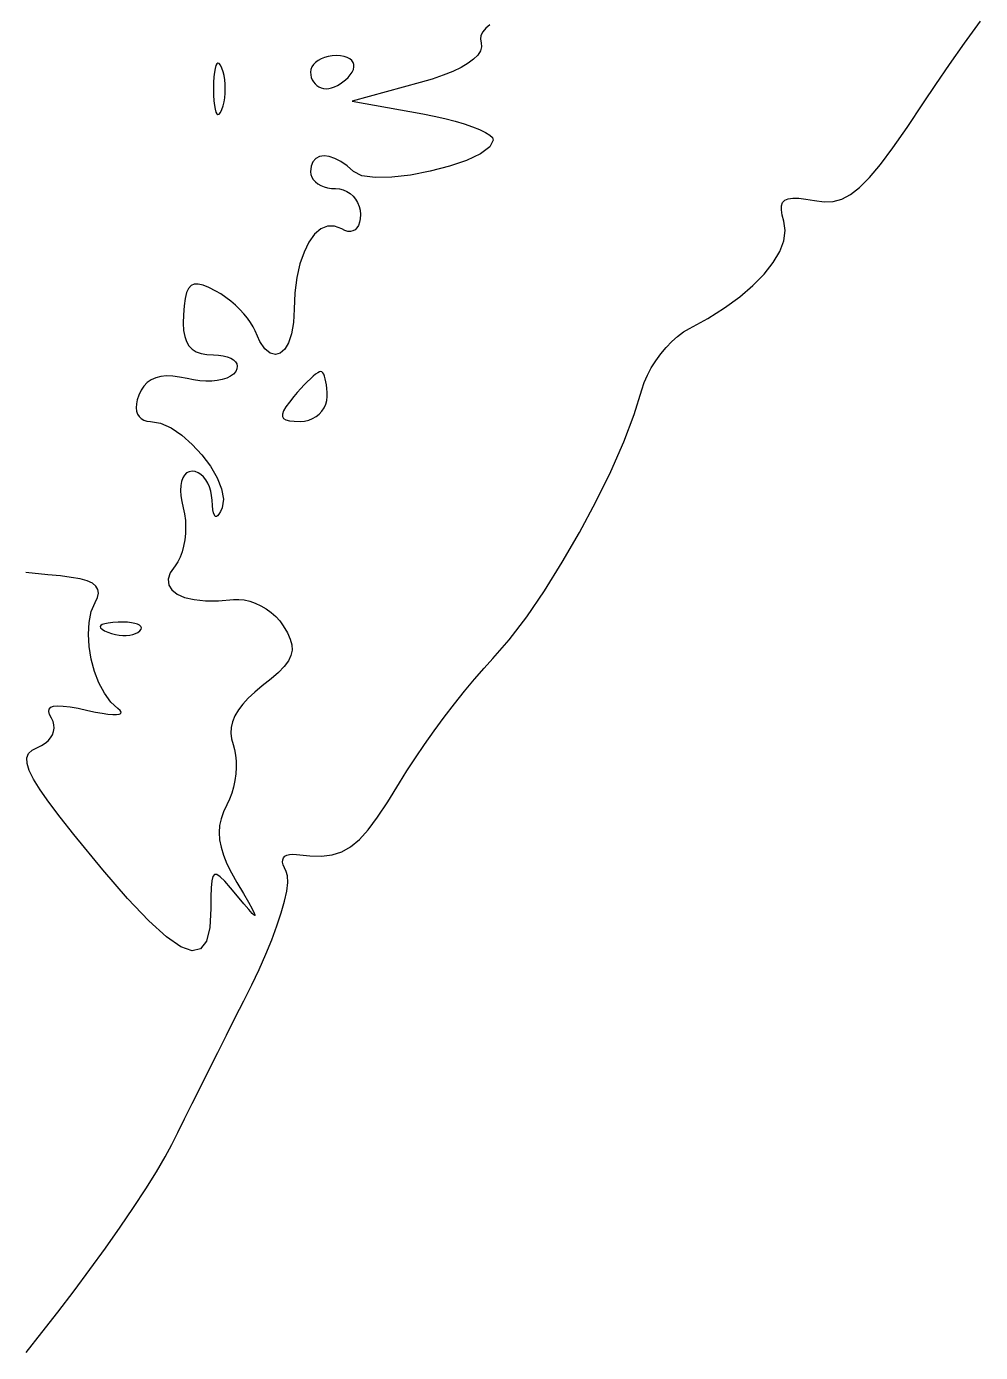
# Model space of a CAD drawing. Header units: millimetres. Extents: x 0 to 1242, y -2208 to 0.
# Drawn here: x 579.9 to 637.3, y -1734 to -1654.3 of the extents above; entities that cross this region are included whole.
import ezdxf

# ---------------------------------------------------------------- set-up
doc = ezdxf.new("R2010")
doc.units = ezdxf.units.MM
doc.layers.get('0').update_dxf_attribs({"linetype": 'CONTINUOUS'})

msp = doc.modelspace()

# ---------------------------------------------------------------- linework, layer by layer
for p, q in [((636.357819, -1655.26015), (637.315088, -1653.94012)), ((607.256368, -1654.79068), (607.220426, -1655.014675)), ((607.364922, -1654.572085), (607.256368, -1654.79068)), ((607.543184, -1654.36096), (607.364922, -1654.572085)), ((607.78825, -1654.159375), (607.543184, -1654.36096)), ((607.220426, -1655.014675), (607.26, -1655.242)), ((607.290923, -1655.478985), (607.225024, -1655.72176)), ((607.26, -1655.242), (607.290923, -1655.478985)), ((635.453656, -1656.53392), (636.357819, -1655.26015)), ((597.458125, -1656.29375), (597.301952, -1656.4104)), ((597.640008, -1656.1936), (597.458125, -1656.29375)), ((597.844319, -1656.11205), (597.640008, -1656.1936)), ((598.067776, -1656.0512), (597.844319, -1656.11205)), ((598.307097, -1656.01315), (598.067776, -1656.0512)), ((598.559, -1656), (598.307097, -1656.01315)), ((598.802779, -1656.01315), (598.559, -1656)), ((599.018592, -1656.0512), (598.802779, -1656.01315)), ((599.204453, -1656.11205), (599.018592, -1656.0512)), ((599.358376, -1656.1936), (599.204453, -1656.11205)), ((599.478375, -1656.29375), (599.358376, -1656.1936)), ((599.562464, -1656.4104), (599.478375, -1656.29375)), ((606.815552, -1656.2164), (606.478375, -1656.464125)), ((607.065501, -1655.968255), (606.815552, -1656.2164)), ((607.225024, -1655.72176), (607.065501, -1655.968255)), ((591.214511, -1656.993782), (591.183824, -1657.276048)), ((591.255632, -1656.768144), (591.214511, -1656.993782)), ((591.306125, -1656.60175), (591.255632, -1656.768144)), ((591.364928, -1656.497216), (591.306125, -1656.60175)), ((591.430979, -1656.457158), (591.364928, -1656.497216)), ((591.503216, -1656.484192), (591.430979, -1656.457158)), ((591.580577, -1656.580934), (591.503216, -1656.484192)), ((591.662, -1656.75), (591.580577, -1656.580934)), ((591.73706, -1656.968635), (591.662, -1656.75)), ((591.79544, -1657.20824), (591.73706, -1656.968635)), ((597.020513, -1656.83835), (597, -1657)), ((597, -1657), (597.012362, -1657.16165)), ((597, -1657), (597, -1657)), ((597.012362, -1657.16165), (597.048136, -1657.3152)), ((597.079864, -1656.6848), (597.020513, -1656.83835)), ((597.174771, -1656.54145), (597.079864, -1656.6848)), ((597.301952, -1656.4104), (597.174771, -1656.54145)), ((599.257032, -1657.3152), (599.387714, -1657.16165)), ((599.387714, -1657.16165), (599.5, -1657)), ((599.5, -1657), (599.579411, -1656.83835)), ((599.608657, -1656.54145), (599.562464, -1656.4104)), ((599.579411, -1656.83835), (599.614968, -1656.6848)), ((599.614968, -1656.6848), (599.608657, -1656.54145)), ((604.975456, -1657.18408), (604.321347, -1657.409425)), ((605.555129, -1656.950035), (604.975456, -1657.18408)), ((606.057168, -1656.70936), (605.555129, -1656.950035)), ((606.478375, -1656.464125), (606.057168, -1656.70936)), ((634.621937, -1657.73551), (635.453656, -1656.53392)), ((591.164633, -1657.612326), (591.158, -1658)), ((591.183824, -1657.276048), (591.164633, -1657.612326)), ((591.83714, -1657.463565), (591.79544, -1657.20824)), ((591.86216, -1657.72936), (591.83714, -1657.463565)), ((591.8705, -1658.000375), (591.86216, -1657.72936)), ((597.048136, -1657.3152), (597.105354, -1657.45855)), ((597.105354, -1657.45855), (597.182048, -1657.5896)), ((597.182048, -1657.5896), (597.27625, -1657.70625)), ((597.27625, -1657.70625), (597.385992, -1657.8064)), ((597.385992, -1657.8064), (597.509306, -1657.88795)), ((597.509306, -1657.88795), (597.644224, -1657.9488)), ((597.644224, -1657.9488), (597.788778, -1657.98685)), ((597.788778, -1657.98685), (597.941, -1658)), ((597.941, -1658), (598.101346, -1657.98685)), ((598.101346, -1657.98685), (598.269408, -1657.9488)), ((598.269408, -1657.9488), (598.441922, -1657.88795)), ((598.441922, -1657.88795), (598.615624, -1657.8064)), ((598.615624, -1657.8064), (598.78725, -1657.70625)), ((598.78725, -1657.70625), (598.953536, -1657.5896)), ((598.953536, -1657.5896), (599.111218, -1657.45855)), ((599.111218, -1657.45855), (599.257032, -1657.3152)), ((603.596, -1657.624), (599.5, -1658.748)), ((604.321347, -1657.409425), (603.596, -1657.624)), ((633.882, -1658.839), (634.621937, -1657.73551)), ((591.158, -1658), (591.164633, -1658.387701)), ((591.158, -1658), (591.158, -1658)), ((591.164633, -1658.387701), (591.183824, -1658.724048)), ((591.183824, -1658.724048), (591.214511, -1659.006407)), ((591.73706, -1659.031635), (591.79544, -1658.79224)), ((591.79544, -1658.79224), (591.83714, -1658.537065)), ((591.83714, -1658.537065), (591.86216, -1658.27136)), ((591.86216, -1658.27136), (591.8705, -1658.000375)), ((599.5, -1658.748), (603.75, -1659.502)), ((591.214511, -1659.006407), (591.255632, -1659.232144)), ((591.255632, -1659.232144), (591.306125, -1659.398625)), ((591.306125, -1659.398625), (591.364928, -1659.503216)), ((591.364928, -1659.503216), (591.430979, -1659.543283)), ((591.430979, -1659.543283), (591.503216, -1659.516192)), ((591.503216, -1659.516192), (591.580577, -1659.419309)), ((591.580577, -1659.419309), (591.662, -1659.25)), ((591.662, -1659.25), (591.73706, -1659.031635)), ((603.75, -1659.502), (604.436891, -1659.634799)), ((632.896701, -1660.317113), (633.882, -1658.839)), ((604.436891, -1659.634799), (605.089408, -1659.781992)), ((605.089408, -1659.781992), (605.698617, -1659.940273)), ((605.698617, -1659.940273), (606.255584, -1660.106336)), ((606.255584, -1660.106336), (606.751375, -1660.276875)), ((606.751375, -1660.276875), (607.177056, -1660.448584)), ((632.041128, -1661.546904), (632.896701, -1660.317113)), ((607.177056, -1660.448584), (607.523693, -1660.618157)), ((607.523693, -1660.618157), (607.782352, -1660.782288)), ((607.782352, -1660.782288), (607.944099, -1660.937671)), ((608, -1661.081), (607.794291, -1661.495675)), ((607.944099, -1660.937671), (608, -1661.081)), ((607.231168, -1661.90912), (606.391637, -1662.303065)), ((607.794291, -1661.495675), (607.231168, -1661.90912)), ((631.294167, -1662.547351), (632.041128, -1661.546904)), ((597.038058, -1662.65519), (597, -1663)), ((597.146784, -1662.3864), (597.038058, -1662.65519)), ((597.318006, -1662.19369), (597.146784, -1662.3864)), ((597.543552, -1662.07712), (597.318006, -1662.19369)), ((597.81525, -1662.03675), (597.543552, -1662.07712)), ((598.124928, -1662.07264), (597.81525, -1662.03675)), ((598.464414, -1662.18485), (598.124928, -1662.07264)), ((598.825536, -1662.37344), (598.464414, -1662.18485)), ((599.200122, -1662.63847), (598.825536, -1662.37344)), ((599.58, -1662.98), (599.200122, -1662.63847)), ((605.356704, -1662.65924), (604.207375, -1662.959375)), ((606.391637, -1662.303065), (605.356704, -1662.65924)), ((630.634704, -1663.337432), (631.294167, -1662.547351)), ((597, -1663), (597.019725, -1663.16165)), ((597.019725, -1663.16165), (597.0768, -1663.3152)), ((597.0768, -1663.3152), (597.168075, -1663.45855)), ((597.168075, -1663.45855), (597.2904, -1663.5896)), ((600.086219, -1663.234115), (599.58, -1662.98)), ((600.883072, -1663.34084), (600.086219, -1663.234115)), ((601.889553, -1663.318445), (600.883072, -1663.34084)), ((603.024656, -1663.1852), (601.889553, -1663.318445)), ((604.207375, -1662.959375), (603.024656, -1663.1852)), ((630.041625, -1663.936125), (630.634704, -1663.337432)), ((597.2904, -1663.5896), (597.440625, -1663.70625)), ((597.440625, -1663.70625), (597.6156, -1663.8064)), ((597.6156, -1663.8064), (597.812175, -1663.88795)), ((597.812175, -1663.88795), (598.0272, -1663.9488)), ((598.0272, -1663.9488), (598.257525, -1663.98685)), ((598.257525, -1663.98685), (598.5, -1664)), ((598.5, -1664), (598.742475, -1664.020513)), ((598.742475, -1664.020513), (598.9728, -1664.079864)), ((598.9728, -1664.079864), (599.187825, -1664.174771)), ((599.187825, -1664.174771), (599.3844, -1664.301952)), ((599.3844, -1664.301952), (599.559375, -1664.458125)), ((628.970163, -1664.635259), (629.493816, -1664.362408)), ((629.493816, -1664.362408), (630.041625, -1663.936125)), ((599.559375, -1664.458125), (599.7096, -1664.640008)), ((599.7096, -1664.640008), (599.831925, -1664.844319)), ((599.831925, -1664.844319), (599.9232, -1665.067776)), ((599.9232, -1665.067776), (599.980275, -1665.307097)), ((625.335656, -1665.285688), (625.342354, -1665.036327)), ((625.342354, -1665.036327), (625.410168, -1664.843744)), ((625.410168, -1664.843744), (625.54325, -1664.705125)), ((625.54325, -1664.705125), (625.745752, -1664.617656)), ((625.745752, -1664.617656), (626.021826, -1664.578523)), ((626.021826, -1664.578523), (626.375624, -1664.584912)), ((626.375624, -1664.584912), (626.811298, -1664.634009)), ((626.811298, -1664.634009), (627.333, -1664.723)), ((627.333, -1664.723), (627.910869, -1664.796577)), ((627.910869, -1664.796577), (628.449552, -1664.773656)), ((628.449552, -1664.773656), (628.970163, -1664.635259)), ((599.985982, -1665.810027), (599.945216, -1666.028696)), ((599.980275, -1665.307097), (600, -1665.559)), ((600, -1665.559), (599.985982, -1665.810027)), ((625.385922, -1665.594641), (625.335656, -1665.285688)), ((625.489, -1665.966), (625.385922, -1665.594641)), ((625.569886, -1666.526296), (625.489, -1665.966)), ((597.245408, -1666.750216), (596.905875, -1667.21825)), ((597.620989, -1666.424718), (597.245408, -1666.750216)), ((598.025016, -1666.254512), (597.620989, -1666.424718)), ((598.449887, -1666.252354), (598.025016, -1666.254512)), ((598.888, -1666.431), (598.449887, -1666.252354)), ((599.073198, -1666.525843), (598.888, -1666.431)), ((599.247104, -1666.576184), (599.073198, -1666.525843)), ((599.407786, -1666.583541), (599.247104, -1666.576184)), ((599.553312, -1666.549432), (599.407786, -1666.583541)), ((599.68175, -1666.475375), (599.553312, -1666.549432)), ((599.791168, -1666.362888), (599.68175, -1666.475375)), ((599.879634, -1666.213489), (599.791168, -1666.362888)), ((599.945216, -1666.028696), (599.879634, -1666.213489)), ((625.480648, -1667.134808), (625.569886, -1666.526296)), ((596.905875, -1667.21825), (596.609992, -1667.816064)), ((625.231042, -1667.780472), (625.480648, -1667.134808)), ((596.609992, -1667.816064), (596.365361, -1668.530902)), ((624.830824, -1668.452224), (625.231042, -1667.780472)), ((596.365361, -1668.530902), (596.179584, -1669.350008)), ((623.617576, -1669.829736), (624.28975, -1669.139)), ((624.28975, -1669.139), (624.830824, -1668.452224)), ((589.81425, -1669.8345), (589.662672, -1670.00308)), ((590.007168, -1669.74968), (589.81425, -1669.8345)), ((590.247114, -1669.74442), (590.007168, -1669.74968)), ((590.539776, -1669.81452), (590.247114, -1669.74442)), ((590.890842, -1669.95578), (590.539776, -1669.81452)), ((591.306, -1670.164), (590.890842, -1669.95578)), ((596.179584, -1669.350008), (596.060263, -1670.260626)), ((622.824058, -1670.513368), (623.617576, -1669.829736)), ((589.460784, -1670.60832), (589.399098, -1671.05338)), ((589.546746, -1670.25962), (589.460784, -1670.60832)), ((589.662672, -1670.00308), (589.546746, -1670.25962)), ((591.605384, -1670.339201), (591.306, -1670.164)), ((591.903832, -1670.542248), (591.605384, -1670.339201)), ((592.196388, -1670.768107), (591.903832, -1670.542248)), ((596.060263, -1670.260626), (596.015, -1671.25)), ((621.918952, -1671.178832), (622.824058, -1670.513368)), ((589.399098, -1671.05338), (589.356, -1671.599)), ((592.478096, -1671.011744), (592.196388, -1670.768107)), ((592.744, -1671.268125), (592.478096, -1671.011744)), ((592.989144, -1671.532216), (592.744, -1671.268125)), ((593.208572, -1671.798983), (592.989144, -1671.532216)), ((596.015, -1671.25), (595.970096, -1672.061369)), ((620.912014, -1671.815064), (621.918952, -1671.178832)), ((589.356, -1671.599), (589.342122, -1672.09488)), ((589.342122, -1672.09488), (589.365576, -1672.52608)), ((593.397328, -1672.063392), (593.208572, -1671.798983)), ((593.550456, -1672.320409), (593.397328, -1672.063392)), ((593.663, -1672.565), (593.550456, -1672.320409)), ((595.970096, -1672.061369), (595.852568, -1672.738632)), ((619.813, -1672.411), (620.912014, -1671.815064)), ((589.365576, -1672.52608), (589.428594, -1672.89554)), ((589.428594, -1672.89554), (589.533408, -1673.2062)), ((593.951984, -1673.189761), (593.663, -1672.565)), ((595.852568, -1672.738632), (595.673792, -1673.275423)), ((618.738274, -1673.202442), (619.092136, -1672.887728)), ((619.092136, -1672.887728), (619.452382, -1672.621326)), ((619.452382, -1672.621326), (619.813, -1672.411)), ((589.533408, -1673.2062), (589.68225, -1673.461)), ((589.68225, -1673.461), (589.877352, -1673.66288)), ((589.877352, -1673.66288), (590.120946, -1673.81478)), ((590.120946, -1673.81478), (590.415264, -1673.91964)), ((590.415264, -1673.91964), (590.762538, -1673.9804)), ((594.259352, -1673.629488), (593.951984, -1673.189761)), ((594.573728, -1673.890547), (594.259352, -1673.629488)), ((594.883736, -1673.979304), (594.573728, -1673.890547)), ((595.178, -1673.902125), (594.883736, -1673.979304)), ((595.445144, -1673.665376), (595.178, -1673.902125)), ((595.673792, -1673.275423), (595.445144, -1673.665376)), ((618.07375, -1673.94575), (618.396808, -1673.557704)), ((618.396808, -1673.557704), (618.738274, -1673.202442)), ((590.762538, -1673.9804), (591.165, -1674)), ((591.165, -1674), (591.472513, -1674.013208)), ((591.472513, -1674.013208), (591.748784, -1674.051424)), ((591.748784, -1674.051424), (591.991011, -1674.112536)), ((591.991011, -1674.112536), (592.196392, -1674.194432)), ((592.196392, -1674.194432), (592.362125, -1674.295)), ((592.362125, -1674.295), (592.485408, -1674.412128)), ((592.485408, -1674.412128), (592.563439, -1674.543704)), ((592.563439, -1674.543704), (592.593416, -1674.687616)), ((592.593416, -1674.687616), (592.572537, -1674.841752)), ((617.506906, -1674.789138), (617.775112, -1674.358816)), ((617.775112, -1674.358816), (618.07375, -1673.94575)), ((587.41724, -1675.500352), (587.180315, -1675.665131)), ((587.688125, -1675.379625), (587.41724, -1675.500352)), ((587.9936, -1675.302728), (587.688125, -1675.379625)), ((588.334295, -1675.269439), (587.9936, -1675.302728)), ((588.71084, -1675.279536), (588.334295, -1675.269439)), ((589.123865, -1675.332797), (588.71084, -1675.279536)), ((589.574, -1675.429), (589.123865, -1675.332797)), ((589.954546, -1675.509278), (589.574, -1675.429)), ((590.331888, -1675.559904), (589.954546, -1675.509278)), ((591.686336, -1675.483648), (591.38325, -1675.54275)), ((591.955498, -1675.399334), (591.686336, -1675.483648)), ((592.184592, -1675.290696), (591.955498, -1675.399334)), ((592.367474, -1675.158622), (592.184592, -1675.290696)), ((592.498, -1675.004), (592.367474, -1675.158622)), ((592.572537, -1674.841752), (592.498, -1675.004)), ((596.99025, -1675.440625), (596.807248, -1675.6156)), ((597.158912, -1675.2904), (596.99025, -1675.440625)), ((597.309826, -1675.168075), (597.158912, -1675.2904)), ((597.439584, -1675.0768), (597.309826, -1675.168075)), ((597.544778, -1675.019725), (597.439584, -1675.0768)), ((597.622, -1675), (597.544778, -1675.019725)), ((597.683128, -1675.019725), (597.622, -1675)), ((597.741184, -1675.0768), (597.683128, -1675.019725)), ((597.795376, -1675.168075), (597.741184, -1675.0768)), ((597.844912, -1675.2904), (597.795376, -1675.168075)), ((597.889, -1675.440625), (597.844912, -1675.2904)), ((597.926848, -1675.6156), (597.889, -1675.440625)), ((617.085838, -1675.670494), (617.275144, -1675.228952)), ((617.275144, -1675.228952), (617.506906, -1674.789138)), ((586.805825, -1676.127733), (586.667, -1676.426)), ((586.97672, -1675.874184), (586.805825, -1676.127733)), ((587.180315, -1675.665131), (586.97672, -1675.874184)), ((590.699882, -1675.581766), (590.331888, -1675.559904)), ((591.052384, -1675.575752), (590.699882, -1675.581766)), ((591.38325, -1675.54275), (591.052384, -1675.575752)), ((596.206282, -1676.257525), (596, -1676.5)), ((596.411856, -1676.0272), (596.206282, -1676.257525)), ((596.613314, -1675.812175), (596.411856, -1676.0272)), ((596.807248, -1675.6156), (596.613314, -1675.812175)), ((597.957664, -1675.812175), (597.926848, -1675.6156)), ((597.980656, -1676.0272), (597.957664, -1675.812175)), ((597.995032, -1676.257525), (597.980656, -1676.0272)), ((598, -1676.5), (597.995032, -1676.257525)), ((616.480351, -1677.590723), (616.945, -1676.106)), ((616.945, -1676.106), (617.085838, -1675.670494)), ((586.526848, -1676.950656), (586.512767, -1677.180524)), ((586.577961, -1676.698492), (586.526848, -1676.950656)), ((586.667, -1676.426), (586.577961, -1676.698492)), ((595.520048, -1677.127936), (595.380647, -1677.365989)), ((595.726841, -1676.840647), (595.520048, -1677.127936)), ((596, -1676.5), (595.726841, -1676.840647)), ((596, -1676.5), (596, -1676.5)), ((597.818236, -1677.187825), (597.916944, -1676.9728)), ((597.916944, -1676.9728), (597.978668, -1676.742475)), ((597.978668, -1676.742475), (598, -1676.5)), ((586.512767, -1677.180524), (586.534824, -1677.386128)), ((586.534824, -1677.386128), (586.592125, -1677.5655)), ((586.592125, -1677.5655), (586.683776, -1677.716672)), ((586.683776, -1677.716672), (586.808883, -1677.837676)), ((586.808883, -1677.837676), (586.966552, -1677.926544)), ((586.966552, -1677.926544), (587.155889, -1677.981308)), ((595.309664, -1677.558928), (595.308125, -1677.710875)), ((595.308125, -1677.710875), (595.377056, -1677.825952)), ((595.380647, -1677.365989), (595.309664, -1677.558928)), ((595.377056, -1677.825952), (595.517483, -1677.908281)), ((595.517483, -1677.908281), (595.730432, -1677.961984)), ((596.640172, -1677.980275), (596.889216, -1677.9232)), ((596.889216, -1677.9232), (597.121724, -1677.831925)), ((597.121724, -1677.831925), (597.334288, -1677.7096)), ((597.334288, -1677.7096), (597.5235, -1677.559375)), ((597.5235, -1677.559375), (597.685952, -1677.3844)), ((597.685952, -1677.3844), (597.818236, -1677.187825)), ((615.843928, -1679.241184), (616.480351, -1677.590723)), ((587.155889, -1677.981308), (587.376, -1678)), ((587.376, -1678), (587.973442, -1678.103796)), ((587.973442, -1678.103796), (588.610256, -1678.392128)), ((588.610256, -1678.392128), (589.257774, -1678.830412)), ((595.730432, -1677.961984), (596.016929, -1677.991183)), ((596.016929, -1677.991183), (596.378, -1678)), ((596.378, -1678), (596.640172, -1677.980275)), ((589.257774, -1678.830412), (589.887328, -1679.384064)), ((589.887328, -1679.384064), (590.47025, -1680.0185)), ((615.064117, -1681.006221), (615.843928, -1679.241184)), ((590.47025, -1680.0185), (590.977872, -1680.699136)), ((589.541904, -1681.104272), (589.412336, -1681.230013)), ((589.699048, -1681.026579), (589.541904, -1681.104272)), ((589.883, -1681), (589.699048, -1681.026579)), ((590.064772, -1681.022999), (589.883, -1681)), ((590.239416, -1681.089552), (590.064772, -1681.022999)), ((590.404424, -1681.195993), (590.239416, -1681.089552)), ((590.977872, -1680.699136), (591.381526, -1681.391388)), ((614.169304, -1682.834672), (615.064117, -1681.006221)), ((589.196768, -1681.864864), (589.185184, -1682.152137)), ((589.239, -1681.613375), (589.196768, -1681.864864)), ((589.311112, -1681.400736), (589.239, -1681.613375)), ((589.412336, -1681.230013), (589.311112, -1681.400736)), ((590.557288, -1681.338656), (590.404424, -1681.195993)), ((590.6955, -1681.513875), (590.557288, -1681.338656)), ((590.816552, -1681.717984), (590.6955, -1681.513875)), ((590.917936, -1681.947317), (590.816552, -1681.717984)), ((591.381526, -1681.391388), (591.652544, -1682.060672)), ((589.185184, -1682.152137), (589.205016, -1682.472128)), ((589.205016, -1682.472128), (589.257032, -1682.821771)), ((590.997144, -1682.198208), (590.917936, -1681.947317)), ((591.051668, -1682.466991), (590.997144, -1682.198208)), ((591.079, -1682.75), (591.051668, -1682.466991)), ((591.652544, -1682.060672), (591.762258, -1682.672404)), ((591.762258, -1682.672404), (591.682, -1683.192)), ((589.257032, -1682.821771), (589.342, -1683.198)), ((589.342, -1683.198), (589.420776, -1683.570308)), ((591.09907, -1683.061887), (591.079, -1682.75)), ((591.12856, -1683.314656), (591.09907, -1683.061887)), ((591.16729, -1683.508169), (591.12856, -1683.314656)), ((591.21508, -1683.642288), (591.16729, -1683.508169)), ((591.58363, -1683.417143), (591.49324, -1683.582064)), ((591.682, -1683.192), (591.58363, -1683.417143)), ((613.187875, -1684.675375), (614.169304, -1682.834672)), ((589.420776, -1683.570308), (589.468208, -1683.956944)), ((589.468208, -1683.956944), (589.485352, -1684.350576)), ((591.27175, -1683.716875), (591.21508, -1683.642288)), ((591.33712, -1683.731792), (591.27175, -1683.716875)), ((591.41101, -1683.686901), (591.33712, -1683.731792)), ((591.49324, -1683.582064), (591.41101, -1683.686901)), ((589.473264, -1684.743872), (589.433, -1685.1295)), ((589.485352, -1684.350576), (589.473264, -1684.743872)), ((612.148216, -1686.477168), (613.187875, -1684.675375)), ((589.272168, -1685.848424), (589.153712, -1686.167056)), ((589.365616, -1685.500128), (589.272168, -1685.848424)), ((589.433, -1685.1295), (589.365616, -1685.500128)), ((588.846, -1686.686), (588.563262, -1687.110286)), ((589.011304, -1686.448692), (588.846, -1686.686)), ((589.153712, -1686.167056), (589.011304, -1686.448692)), ((611.078713, -1688.188889), (612.148216, -1686.477168)), ((581.191, -1687.234), (579.867198, -1687.097219)), ((581.957381, -1687.30089), (581.191, -1687.234)), ((582.603768, -1687.38224), (581.957381, -1687.30089)), ((583.135027, -1687.48087), (582.603768, -1687.38224)), ((583.556024, -1687.5996), (583.135027, -1687.48087)), ((588.563262, -1687.110286), (588.442416, -1687.497528)), ((588.442416, -1687.497528), (588.475614, -1687.843202)), ((583.871625, -1687.74125), (583.556024, -1687.5996)), ((584.086696, -1687.90864), (583.871625, -1687.74125)), ((584.206103, -1688.10459), (584.086696, -1687.90864)), ((584.234712, -1688.33192), (584.206103, -1688.10459)), ((588.475614, -1687.843202), (588.655008, -1688.142784)), ((588.655008, -1688.142784), (588.97275, -1688.39175)), ((610.007752, -1689.759376), (611.078713, -1688.188889)), ((583.81063, -1689.445759), (584.039, -1688.892)), ((584.039, -1688.892), (584.177389, -1688.59345)), ((584.177389, -1688.59345), (584.234712, -1688.33192)), ((588.97275, -1688.39175), (589.420992, -1688.585576)), ((589.420992, -1688.585576), (589.991886, -1688.719738)), ((589.991886, -1688.719738), (590.677584, -1688.789712)), ((590.677584, -1688.789712), (591.470238, -1688.790974)), ((591.470238, -1688.790974), (592.362, -1688.719)), ((592.362, -1688.719), (592.67766, -1688.707019)), ((592.67766, -1688.707019), (593.00664, -1688.741472)), ((593.00664, -1688.741472), (593.34264, -1688.819053)), ((593.34264, -1688.819053), (593.67936, -1688.936456)), ((593.67936, -1688.936456), (594.0105, -1689.090375)), ((594.0105, -1689.090375), (594.32976, -1689.277504)), ((583.67904, -1690.090592), (583.81063, -1689.445759)), ((594.32976, -1689.277504), (594.63084, -1689.494537)), ((594.63084, -1689.494537), (594.90744, -1689.738168)), ((594.90744, -1689.738168), (595.15326, -1690.005091)), ((608.963719, -1691.137467), (610.007752, -1689.759376)), ((583.63841, -1690.799433), (583.67904, -1690.090592)), ((584.378875, -1690.279375), (584.345352, -1690.346408)), ((584.345352, -1690.346408), (584.371361, -1690.420929)), ((584.371361, -1690.420929), (584.457544, -1690.502296)), ((584.471288, -1690.220472), (584.378875, -1690.279375)), ((584.457544, -1690.502296), (584.604543, -1690.589867)), ((584.621949, -1690.170341), (584.471288, -1690.220472)), ((584.604543, -1690.589867), (584.813, -1690.683)), ((584.830216, -1690.129624), (584.621949, -1690.170341)), ((584.813, -1690.683), (585.032887, -1690.759979)), ((584.813, -1690.683), (584.813, -1690.683)), ((585.095447, -1690.098963), (584.830216, -1690.129624)), ((585.417, -1690.079), (585.095447, -1690.098963)), ((585.718822, -1690.074287), (585.417, -1690.079)), ((585.990056, -1690.085216), (585.718822, -1690.074287)), ((586.227954, -1690.110689), (585.990056, -1690.085216)), ((586.429768, -1690.149608), (586.227954, -1690.110689)), ((586.59275, -1690.200875), (586.429768, -1690.149608)), ((586.714152, -1690.263392), (586.59275, -1690.200875)), ((586.614143, -1690.694691), (586.729, -1690.604)), ((586.791226, -1690.336061), (586.714152, -1690.263392)), ((586.729, -1690.604), (586.801398, -1690.507463)), ((586.821224, -1690.417784), (586.791226, -1690.336061)), ((586.801398, -1690.507463), (586.821224, -1690.417784)), ((595.15326, -1690.005091), (595.362, -1690.292)), ((595.362, -1690.292), (595.607701, -1690.711395)), ((583.68292, -1691.545216), (583.63841, -1690.799433)), ((585.032887, -1690.759979), (585.257256, -1690.817632)), ((585.257256, -1690.817632), (585.482069, -1690.856133)), ((585.482069, -1690.856133), (585.703288, -1690.875656)), ((585.703288, -1690.875656), (585.916875, -1690.876375)), ((585.916875, -1690.876375), (586.118792, -1690.858464)), ((586.118792, -1690.858464), (586.305001, -1690.822097)), ((586.305001, -1690.822097), (586.471464, -1690.767448)), ((586.471464, -1690.767448), (586.614143, -1690.694691)), ((595.607701, -1690.711395), (595.780208, -1691.0908)), ((595.780208, -1691.0908), (595.875927, -1691.440445)), ((595.875927, -1691.440445), (595.891264, -1691.77056)), ((607.975, -1692.272), (608.963719, -1691.137467)), ((583.80675, -1692.300875), (583.68292, -1691.545216)), ((595.822625, -1692.091375), (595.666416, -1692.41312)), ((595.891264, -1691.77056), (595.822625, -1692.091375)), ((607.442848, -1692.849583), (607.975, -1692.272)), ((584.00408, -1693.039344), (583.80675, -1692.300875)), ((584.26909, -1693.733557), (584.00408, -1693.039344)), ((595.419043, -1692.746025), (595.076912, -1693.10032)), ((595.666416, -1692.41312), (595.419043, -1692.746025)), ((606.872464, -1693.506864), (607.442848, -1692.849583)), ((584.59596, -1694.356448), (584.26909, -1693.733557)), ((594.636429, -1693.486235), (594.094, -1693.914)), ((595.076912, -1693.10032), (594.636429, -1693.486235)), ((606.275656, -1694.228141), (606.872464, -1693.506864)), ((584.97887, -1694.880951), (584.59596, -1694.356448)), ((593.253504, -1694.640832), (592.925116, -1695.000363)), ((593.643128, -1694.278709), (593.253504, -1694.640832)), ((594.094, -1693.914), (593.643128, -1694.278709)), ((605.664232, -1694.997712), (606.275656, -1694.228141)), ((581.24804, -1695.44996), (581.27189, -1695.305025)), ((581.29601, -1695.635155), (581.24804, -1695.44996)), ((581.27189, -1695.305025), (581.36936, -1695.19996)), ((581.36936, -1695.19996), (581.54225, -1695.134375)), ((581.54225, -1695.134375), (581.79236, -1695.10788)), ((581.79236, -1695.10788), (582.12149, -1695.120085)), ((582.12149, -1695.120085), (582.53144, -1695.1706)), ((582.53144, -1695.1706), (583.02401, -1695.259035)), ((583.02401, -1695.259035), (583.601, -1695.385)), ((583.601, -1695.385), (584.055223, -1695.483823)), ((585.412, -1695.28), (584.97887, -1694.880951)), ((585.549887, -1695.397447), (585.412, -1695.28)), ((585.606696, -1695.491656), (585.549887, -1695.397447)), ((592.657952, -1695.357296), (592.452, -1695.711625)), ((592.925116, -1695.000363), (592.657952, -1695.357296)), ((605.05, -1695.799875), (605.664232, -1694.997712)), ((581.414, -1695.861), (581.29601, -1695.635155)), ((581.509744, -1696.056067), (581.414, -1695.861)), ((581.561112, -1696.256096), (581.509744, -1696.056067)), ((581.569808, -1696.457529), (581.561112, -1696.256096)), ((584.055223, -1695.483823), (584.458944, -1695.557824)), ((584.458944, -1695.557824), (584.808341, -1695.607201)), ((584.808341, -1695.607201), (585.099592, -1695.632152)), ((585.099592, -1695.632152), (585.328875, -1695.632875)), ((585.328875, -1695.632875), (585.492368, -1695.609568)), ((585.492368, -1695.609568), (585.586249, -1695.562429)), ((585.586249, -1695.562429), (585.606696, -1695.491656)), ((592.307248, -1696.063344), (592.223684, -1696.412447)), ((592.452, -1695.711625), (592.307248, -1696.063344)), ((604.444768, -1696.618928), (605.05, -1695.799875)), ((581.211952, -1697.206141), (581.356904, -1697.034672)), ((581.356904, -1697.034672), (581.466, -1696.850375)), ((581.466, -1696.850375), (581.537536, -1696.656808)), ((581.537536, -1696.656808), (581.569808, -1696.457529)), ((592.223684, -1696.412447), (592.201296, -1696.758928)), ((592.201296, -1696.758928), (592.240072, -1697.102781)), ((603.860344, -1697.439169), (604.444768, -1696.618928)), ((580.037488, -1697.977016), (580.255351, -1697.769897)), ((580.255351, -1697.769897), (580.579, -1697.608)), ((580.579, -1697.608), (580.821296, -1697.496363)), ((580.821296, -1697.496363), (581.032848, -1697.361224)), ((581.032848, -1697.361224), (581.211952, -1697.206141)), ((592.240072, -1697.102781), (592.34, -1697.444)), ((592.34, -1697.444), (592.432021, -1697.744294)), ((592.432021, -1697.744294), (592.493208, -1698.078512)), ((603.308536, -1698.244896), (603.860344, -1697.439169)), ((579.930937, -1698.242599), (580.037488, -1697.977016)), ((579.941224, -1698.579888), (579.930937, -1698.242599)), ((580.073875, -1699.002125), (579.941224, -1698.579888)), ((592.493208, -1698.078512), (592.524347, -1698.439058)), ((592.524347, -1698.439058), (592.526224, -1698.818336)), ((602.801152, -1699.020407), (603.308536, -1698.244896)), ((580.334416, -1699.522552), (580.073875, -1699.002125)), ((592.499625, -1699.20875), (592.445336, -1699.602704)), ((592.526224, -1698.818336), (592.499625, -1699.20875)), ((602.35, -1699.75), (602.801152, -1699.020407)), ((580.728373, -1700.154411), (580.334416, -1699.522552)), ((581.261272, -1700.910944), (580.728373, -1700.154411)), ((592.364143, -1699.992602), (592.256832, -1700.370848)), ((592.445336, -1699.602704), (592.364143, -1699.992602)), ((601.658162, -1700.878933), (602.35, -1699.75)), ((581.938639, -1701.805393), (581.261272, -1700.910944)), ((592.124189, -1700.729846), (591.967, -1701.062)), ((592.256832, -1700.370848), (592.124189, -1700.729846)), ((601.040496, -1701.812224), (601.658162, -1700.878933)), ((582.766, -1702.851), (581.938639, -1701.805393)), ((591.766081, -1701.483666), (591.621088, -1701.898528)), ((591.967, -1701.062), (591.766081, -1701.483666)), ((600.475174, -1702.565011), (601.040496, -1701.812224)), ((591.532867, -1702.312982), (591.502264, -1702.733424)), ((591.621088, -1701.898528), (591.532867, -1702.312982)), ((599.940368, -1703.152432), (600.475174, -1702.565011)), ((584.499264, -1704.964158), (582.766, -1702.851)), ((591.502264, -1702.733424), (591.530125, -1703.16625)), ((591.530125, -1703.16625), (591.617296, -1703.617856)), ((599.41425, -1703.589625), (599.940368, -1703.152432)), ((591.617296, -1703.617856), (591.764623, -1704.094638)), ((591.764623, -1704.094638), (591.972952, -1704.602992)), ((595.32704, -1704.36448), (595.371625, -1704.24575)), ((595.371625, -1704.24575), (595.45416, -1704.15216)), ((595.45416, -1704.15216), (595.573955, -1704.08485)), ((595.573955, -1704.08485), (595.73032, -1704.04496)), ((595.73032, -1704.04496), (595.922565, -1704.03363)), ((595.922565, -1704.03363), (596.15, -1704.052)), ((596.15, -1704.052), (596.960098, -1704.138877)), ((596.960098, -1704.138877), (597.669744, -1704.151216)), ((597.669744, -1704.151216), (598.300766, -1704.073879)), ((598.300766, -1704.073879), (598.874992, -1703.891728)), ((598.874992, -1703.891728), (599.41425, -1703.589625)), ((585.996992, -1706.688744), (584.499264, -1704.964158)), ((591.972952, -1704.602992), (592.243129, -1705.149314)), ((595.321095, -1704.50721), (595.32704, -1704.36448)), ((595.35448, -1704.6728), (595.321095, -1704.50721)), ((595.427885, -1704.86011), (595.35448, -1704.6728)), ((595.542, -1705.068), (595.427885, -1704.86011)), ((591.052407, -1705.640103), (591.017448, -1706.047992)), ((591.116544, -1705.375176), (591.052407, -1705.640103)), ((591.218625, -1705.249125), (591.116544, -1705.375176)), ((591.367416, -1705.257864), (591.218625, -1705.249125)), ((591.571683, -1705.397307), (591.367416, -1705.257864)), ((591.840192, -1705.663368), (591.571683, -1705.397307)), ((592.181709, -1706.051961), (591.840192, -1705.663368)), ((592.243129, -1705.149314), (592.576, -1705.74)), ((592.576, -1705.74), (592.966017, -1706.401644)), ((595.624837, -1705.335853), (595.542, -1705.068)), ((595.566219, -1706.247711), (595.631456, -1705.733864)), ((595.631456, -1705.733864), (595.624837, -1705.335853)), ((591.002901, -1706.602929), (591, -1707.309)), ((591.017448, -1706.047992), (591.002901, -1706.602929)), ((592.605, -1706.559), (592.181709, -1706.051961)), ((592.987993, -1707.018396), (592.605, -1706.559)), ((592.966017, -1706.401644), (593.269736, -1706.925912)), ((595.433488, -1706.863072), (595.566219, -1706.247711)), ((587.271688, -1708.031526), (585.996992, -1706.688744)), ((591, -1707.309), (590.936416, -1708.449342)), ((593.285504, -1707.366048), (592.987993, -1707.018396)), ((593.269736, -1706.925912), (593.487259, -1707.316008)), ((593.497431, -1707.598752), (593.285504, -1707.366048)), ((593.487259, -1707.316008), (593.618688, -1707.575136)), ((595.237625, -1707.565625), (595.433488, -1706.863072)), ((588.335856, -1708.999272), (587.271688, -1708.031526)), ((593.623672, -1707.713304), (593.497431, -1707.598752)), ((593.618688, -1707.575136), (593.664125, -1707.7065)), ((593.664125, -1707.7065), (593.623672, -1707.713304)), ((594.982992, -1708.341048), (595.237625, -1707.565625)), ((589.202, -1709.59875), (588.335856, -1708.999272)), ((590.936416, -1708.449342), (590.737328, -1709.255256)), ((594.673951, -1709.175019), (594.982992, -1708.341048)), ((589.882624, -1709.836728), (589.202, -1709.59875)), ((590.390232, -1709.719974), (589.882624, -1709.836728)), ((590.737328, -1709.255256), (590.390232, -1709.719974)), ((594.314864, -1710.053216), (594.673951, -1709.175019)), ((593.910093, -1710.961317), (594.314864, -1710.053216)), ((593.464, -1711.885), (593.910093, -1710.961317)), ((592.981993, -1712.845204), (593.464, -1711.885)), ((592.473304, -1713.859552), (592.981993, -1712.845204)), ((591.948031, -1714.907848), (592.473304, -1713.859552)), ((591.416272, -1715.969896), (591.948031, -1714.907848)), ((590.888125, -1717.0255), (591.416272, -1715.969896)), ((590.373688, -1718.054464), (590.888125, -1717.0255)), ((589.883059, -1719.036592), (590.373688, -1718.054464)), ((589.426336, -1719.951688), (589.883059, -1719.036592)), ((589.013617, -1720.779556), (589.426336, -1719.951688)), ((588.655, -1721.5), (589.013617, -1720.779556)), ((588.256758, -1722.242712), (588.655, -1721.5)), ((587.729384, -1723.135016), (588.256758, -1722.242712)), ((587.089306, -1724.153164), (587.729384, -1723.135016)), ((586.352952, -1725.273408), (587.089306, -1724.153164)), ((585.53675, -1726.472), (586.352952, -1725.273408)), ((584.657128, -1727.725192), (585.53675, -1726.472)), ((583.730514, -1729.009236), (584.657128, -1727.725192)), ((582.773336, -1730.300384), (583.730514, -1729.009236)), ((581.802022, -1731.574888), (582.773336, -1730.300384)), ((580.833, -1732.809), (581.802022, -1731.574888)), ((579.890132, -1734.002493), (580.833, -1732.809))]:
    msp.add_line(p, q)

doc.saveas('drawing.dxf')
